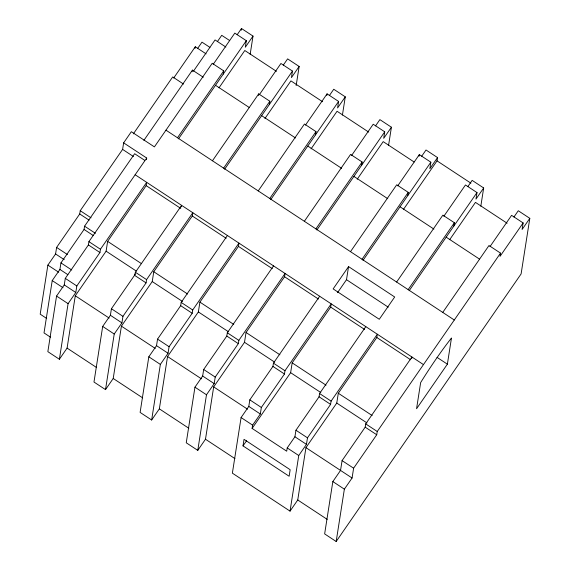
<?xml version="1.0" encoding="UTF-8"?>
<svg xmlns="http://www.w3.org/2000/svg" width="570" height="570" viewBox="0 0 570 570"><rect width="100%" height="100%" fill="white"/><g stroke="black" fill="none" stroke-linecap="round" stroke-linejoin="round"><path stroke-width="0.85" d="M223.219 74.143L223.732 70.872L212.197 63.277L154.406 146.889L131.342 131.706L123.64 142.856L122.614 149.397L80.235 210.708L79.722 213.985L56.608 247.43L55.582 253.971L47.873 265.114L40.192 314.177L46.683 318.452M144.751 160.362L134.655 153.715L84.574 226.183L84.061 229.454L60.947 262.898L59.921 269.439L52.219 280.59L44.018 332.923L50.509 337.191M123.64 142.856L146.704 158.04L88.913 241.652L88.4 244.922L65.286 278.367L64.26 284.907L56.558 296.058L47.852 351.661L59.38 359.257L67.089 348.106L75.283 295.773L106.105 251.185L107.637 241.367L146.169 185.628L146.675 182.357L100.448 249.247L99.935 252.517L76.822 285.962L75.796 292.503L68.087 303.653L59.38 359.257M135.496 273.906L111.421 308.74L110.395 315.281L102.686 326.432L93.979 382.035L105.514 389.631L113.216 378.48L121.417 326.147L152.233 281.559L153.772 271.74L192.297 216.002L192.81 212.731L146.576 279.621L146.07 282.891L122.949 316.336L121.923 322.877L114.221 334.027L105.514 389.631M146.447 159.678L146.704 158.04M195.047 48.393L195.303 46.761L206.112 53.879M192.19 71.742L192.446 70.103L203.262 77.228M227.409 235.51L181.174 302.399L180.669 305.67L157.548 339.114L156.522 345.655L148.82 356.806L140.113 412.409L151.649 420.005L159.351 408.854L167.544 356.521L198.367 311.933L199.906 302.114L238.431 246.375L238.944 243.105L192.71 309.995L192.197 313.265L169.083 346.71L168.057 353.25L160.355 364.401L151.649 420.005M241.21 30.238L241.481 28.5L253.016 36.095L250.159 54.342M213.194 64.367L234.804 33.11L246.333 40.698L245.307 47.239L253.016 36.095M273.543 265.884L227.309 332.773L226.796 336.043L203.682 369.488L202.656 376.029L194.954 387.18L186.248 442.783L197.776 450.378L205.485 439.228L213.679 386.895L244.502 342.306L246.033 332.488L284.565 276.749L285.071 273.479L238.844 340.368L238.331 343.639L215.218 377.084L214.192 383.624L206.483 394.775L197.776 450.378M258.424 95.518L258.68 93.886L269.859 101.246L269.353 104.517M259.322 94.741L280.932 63.484L292.467 71.072L291.441 77.613L299.15 66.469L287.615 58.874L283.283 65.144M319.67 296.257L273.443 363.147L272.93 366.417L249.817 399.862L248.791 406.403L241.082 417.553L232.375 473.157L290.044 511.126L297.747 499.976L305.94 447.642L336.763 403.054L338.302 393.236L376.827 337.497L377.34 334.227L331.106 401.116L330.593 404.386L307.479 437.831L306.453 444.372L298.751 455.523L290.044 511.126M296.151 85.578L299.15 66.469M243.012 445.882L244.031 439.342L290.166 469.716L289.14 476.256L243.012 445.882L246.546 440.767M252.104 428.419L252.617 425.149L260.319 413.998L261.345 407.457L284.466 374.013L284.971 370.742L331.206 303.853L330.693 307.123L292.168 362.862L290.629 372.68L252.104 428.419L286.703 451.198L287.216 447.927L294.918 436.777L295.944 430.236L319.065 396.791L319.57 393.521L365.805 326.631M315.481 134.891L315.994 131.62L304.458 124.025L258.231 190.914M326.81 95.489L327.066 93.858L338.601 101.446L337.575 107.987L345.278 96.843L333.749 89.248L329.41 95.518M342.42 115.09L345.278 96.843M361.615 165.264L362.128 161.994L350.593 154.399L304.359 221.288M337.561 292.638L346.503 279.692L348.555 266.61L394.689 296.984L379.278 319.278L333.144 288.905L348.555 266.61M351.59 155.489L373.2 124.232L384.729 131.82L383.703 138.36L391.412 127.217L379.876 119.622L375.545 125.892M411.683 358.644L411.939 357.005L365.705 423.895L365.192 427.165L342.078 460.61L340.539 470.421L332.837 481.572L324.644 533.905L336.172 541.5L521.101 273.942L529.808 218.339L518.273 210.743L513.941 217.013M388.555 145.464L391.412 127.217M336.172 541.5L344.365 489.167L352.075 478.016L353.614 468.205L376.727 434.76L377.24 431.49L500.524 253.116L488.989 245.52L442.755 312.41M407.75 195.638L408.255 192.368L396.727 184.773L350.493 251.662M419.071 156.237L419.328 154.605L430.863 162.194L429.837 168.734L437.546 157.591L426.011 149.996L421.679 156.266M403.318 209.632L437.033 160.861L437.546 157.591M453.877 226.012L454.39 222.742L442.854 215.147L396.627 282.036M447.379 364.166L451.476 337.996A58.988 5.971 -56.6 0 0 420.653 382.591L416.556 408.754L447.379 364.166L437.04 357.362M443.852 216.237L465.462 184.979L476.997 192.567L475.971 199.108L483.674 187.965L472.145 180.369L467.806 186.639M480.816 206.205L483.674 187.965M500.524 253.116L500.011 256.386L523.125 222.941L511.596 215.353L489.986 246.611M523.125 222.941L522.099 229.482L529.808 218.339M181.196 206.889L181.623 205.364L135.396 272.253L134.534 275.296L146.07 282.891M133.344 133.864L172.696 76.929L183.512 84.054M173.693 78.019L195.303 46.761M197.647 48.421L201.98 42.151L209.91 47.374M143.882 140.377L192.446 70.103M193.444 71.193L215.054 39.936L225.863 47.054M217.398 41.596L221.73 35.326L229.66 40.548M237.148 34.77L241.481 28.5M177.498 137.762L223.732 70.872M178.488 138.859L246.333 40.698M219.001 87.837L244.801 50.509L276.45 71.357M212.446 160.776L258.68 93.886M223.632 168.136L269.859 101.246M224.623 169.233L292.467 71.072M264.922 118.51L290.928 80.883L322.584 101.731M305.456 125.115L327.066 93.858M269.76 198.51L315.994 131.62M270.75 199.607L338.601 101.446M311.056 148.884L337.062 111.257L368.719 132.105M315.894 228.884L362.128 161.994M316.884 229.981L384.729 131.82M357.19 179.258L383.197 141.631L414.112 161.994M397.718 185.863L419.328 154.605M362.028 259.257L408.255 192.368M363.019 260.355L430.863 162.194M408.156 289.631L454.39 222.742M409.146 290.728L476.997 192.567M449.659 239.706L475.458 202.379L507.115 223.226M437.033 160.861L470.891 183.155M215.51 85.293L249.375 107.588M261.644 115.667L295.509 137.961M307.779 146.041L341.637 168.335M353.906 176.415L387.771 198.709M400.04 206.789L433.905 229.083M446.175 237.163L479.299 258.972M165.963 130.167L454.29 320.005M346.503 279.692L388.248 307.173M122.614 149.397L133.423 156.515M135.147 174.762L423.467 364.601M146.169 185.628L180.768 208.406M192.297 216.002L226.162 238.296M238.431 246.375L272.296 268.669M284.565 276.749L318.423 299.043M330.693 307.123L364.558 329.417M376.827 337.497L410.692 359.791M80.235 210.708L91.043 217.833M79.722 213.985L89.091 220.148M84.574 226.183L95.382 233.301M107.637 241.367L141.502 263.668M153.772 271.74L187.637 294.042M199.906 302.114L233.764 324.416M246.033 332.488L279.899 354.789M292.168 362.862L326.033 385.163M338.302 393.236L372.16 415.537M84.061 229.454L93.43 235.624M106.105 251.185L136.287 271.056M152.233 281.559L182.414 301.43M198.367 311.933L228.549 331.804M244.502 342.306L274.683 362.178M290.629 372.68L320.81 392.552M336.763 403.054L366.945 422.926M88.913 241.652L100.448 249.247M135.396 272.253L146.576 279.621M181.174 302.399L192.71 309.995M227.309 332.773L238.844 340.368M273.443 363.147L284.971 370.742M319.57 393.521L331.106 401.116M365.705 423.895L377.24 431.49M88.4 244.922L99.935 252.517M180.669 305.67L192.197 313.265M226.796 336.043L238.331 343.639M272.93 366.417L284.466 374.013M319.065 396.791L330.593 404.386M365.192 427.165L376.727 434.76M56.608 247.43L67.417 254.548M55.582 253.971L64.232 259.663M60.947 262.898L71.756 270.016M59.921 269.439L67.851 274.662M47.873 265.114L58.689 272.232M65.286 278.367L76.822 285.962M111.421 308.74L122.949 316.336M157.548 339.114L169.083 346.71M203.682 369.488L215.218 377.084M249.817 399.862L261.345 407.457M295.944 430.236L307.479 437.831M342.078 460.61L353.614 468.205M64.26 284.907L75.796 292.503M110.395 315.281L121.923 322.877M156.522 345.655L168.057 353.25M202.656 376.029L214.192 383.624M248.791 406.403L260.319 413.998M294.918 436.777L306.453 444.372M52.219 280.59L63.028 287.708M75.283 295.773L109.148 318.067M121.417 326.147L155.275 348.441M167.544 356.521L201.41 378.815M213.679 386.895L247.544 409.189M305.94 447.642L352.075 478.016M56.558 296.058L68.087 303.653M102.686 326.432L114.221 334.027M148.82 356.806L160.355 364.401M194.954 387.18L206.483 394.775M241.082 417.553L252.617 425.149M287.216 447.927L298.751 455.523M332.837 481.572L344.365 489.167M67.089 348.106L96.529 367.493M113.216 378.48L142.664 397.867M159.351 408.854L188.798 428.241M205.485 439.228L234.926 458.615M297.747 499.976L327.194 519.363"/></g></svg>
